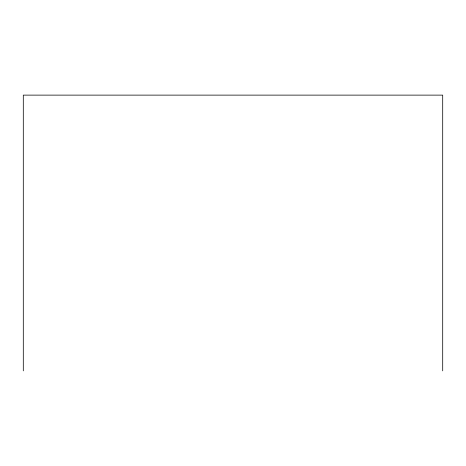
<?xml version="1.0" encoding="UTF-8"?>
<svg xmlns="http://www.w3.org/2000/svg" width="466" height="466" viewBox="0 0 466 466"><rect width="100%" height="100%" fill="white"/><g stroke="black" fill="none" stroke-linecap="round" stroke-linejoin="round"><path stroke-width="0.7" d="M442.7 370.878L442.7 95.122L23.3 95.122L23.3 370.878"/></g></svg>
